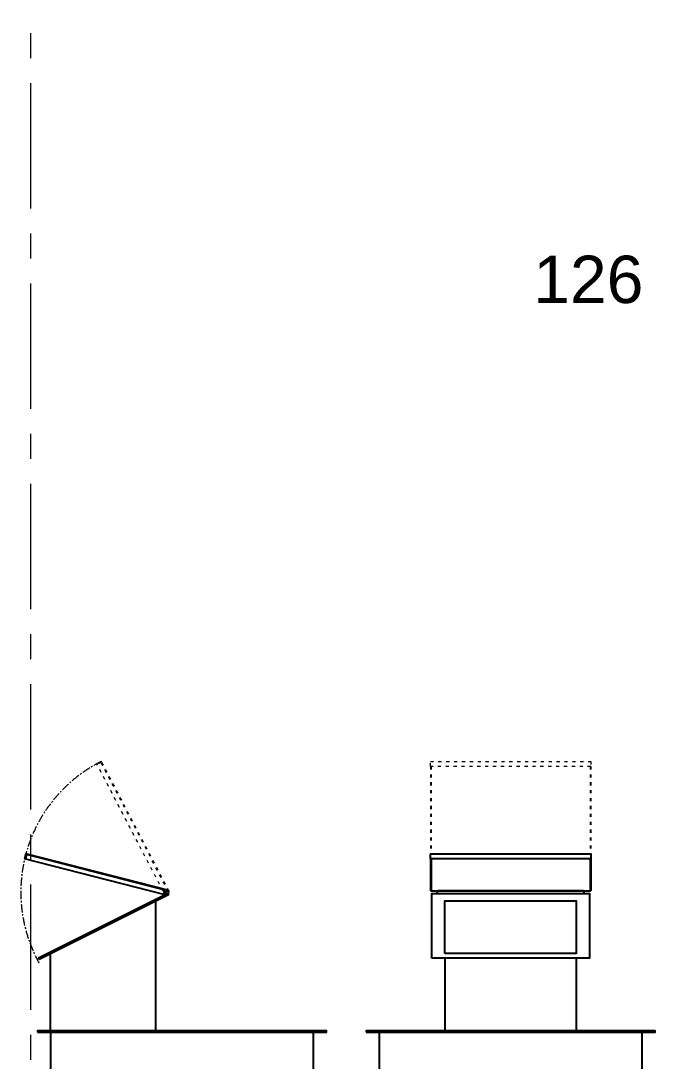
# Model space of a CAD drawing. Header units: millimetres. Extents: x 3220 to 226993, y 817 to 176024.
# Drawn here: x 76585 to 78998, y 103827 to 107784 of the extents above; entities that cross this region are included whole.
import ezdxf

# ---------------------------------------------------------------- set-up
doc = ezdxf.new("R2010")
doc.units = ezdxf.units.MM
doc.linetypes.add('ACAD_ISO03W100', pattern=[30, 12, -18])
doc.linetypes.add('AXES', pattern=[50.8, 31.75, -6.35, 6.35, -6.35])
doc.layers.add('Axe', color=1, linetype='AXES', lineweight=9)
doc.layers.add('Cache', color=3, linetype='ACAD_ISO03W100', lineweight=13)
doc.layers.add('Repère', color=76, linetype='Continuous')
doc.styles.get("Standard").update_dxf_attribs({"font": 'arial.ttf'})

# ---------------------------------------------------------------- blocks, each defined once
blk = doc.blocks.new('section 5-4')
at = {"layer": 'Axe', "ltscale": 15}
blk.add_line((6000, -8000), (6000, 29046.2), dxfattribs=at)
blk = doc.blocks.new('C23&C25 L')
at = {"color": 5}
for p, q in [((-305, 4604.5), (-305, 4483)), ((-302, 4604.5), (-302, 4483)), ((302, 4604.5), (302, 4483)), ((305, 4604.5), (305, 4483)), ((-305, 4483), (305, 4483))]:
    blk.add_line(p, q, dxfattribs=at)
blk.add_lwpolyline([(-305, 4623.9), (305, 4623.9), (305, 4604.5), (-305, 4604.5)], close=True, dxfattribs=at)
for points in [[(-300, 4227), (-300, 4473), (300, 4473), (300, 4227), (-300, 4227)], [(-250, 4244.4), (-250, 4444.4), (250, 4444.4), (250, 4244.4), (-250, 4244.4)], [(-250, 4227), (-250, 3950)], [(250, 4227), (250, 3950)], [(-475, 1455), (500, 1455), (500, 3945), (-500, 3945), (-500, 1455), (-475, 1455)]]:
    blk.add_lwpolyline(points)
blk.add_lwpolyline([(-275, 4473), (275, 4473, 0.414214), (280, 4478), (280, 4478, 0.414214), (275, 4483), (-275, 4483, 0.414214), (-280, 4478), (-280, 4478, 0.414214)], format="xyb", close=True, dxfattribs=at)
blk.add_lwpolyline([(-550, 3945), (550, 3945), (550, 3950), (-550, 3950)], close=True)
at = {"layer": 'Cache'}
for p, q in [((-305, 4955.6), (-305, 4623.9)), ((-302, 4955.6), (-302, 4623.9)), ((302, 4955.6), (302, 4623.9)), ((305, 4955.6), (305, 4623.9))]:
    blk.add_line(p, q, dxfattribs=at)
blk.add_lwpolyline([(-305, 4975), (305, 4975), (305, 4955.6), (-305, 4955.6)], close=True, dxfattribs=at)
blk = doc.blocks.new('C24 - C26 - C27 & C28 L')
at = {"color": 5}
blk.add_line((-69.1, 4468.4), (-65, 4484.9), dxfattribs=at)
blk.add_line((-500, 4250), (-100, 4450))
blk.add_line((-500, 4250), (-100, 4450))
for points in [[(-54.3, 4485.2), (-593.7, 4623.9), (-598.6, 4604.5)], [(-69.1, 4468.4), (-598.6, 4604.5)], [(-54.3, 4485.2), (-55.1, 4482.3), (-591.5, 4620.2), (-595.7, 4603.7)]]:
    blk.add_lwpolyline(points, dxfattribs=at)
for points in [[(-543.7, 4222.5), (-51.8, 4468.5), (-54, 4473), (-546, 4227)], [(-543.7, 4222.5), (-51.8, 4468.5), (-54, 4473), (-546, 4227)], [(-550, 3945), (550, 3945), (550, 3950), (-550, 3950)]]:
    blk.add_lwpolyline(points, close=True)
for points in [[(-100, 3950), (-100, 4444.4)], [(-500, 3950), (-500, 4244.4)], [(-475, 1455), (500, 1455), (500, 3945), (-500, 3945), (-500, 1455), (-475, 1455)]]:
    blk.add_lwpolyline(points)
blk.add_circle((-56.3, 4477.5), 5, dxfattribs=at)
at = {"layer": 'Axe'}
blk.add_arc((-56.3, 4477.5), 557, 116.7191, 208.7766, dxfattribs=at)
at = {"layer": 'Cache', "color": 3}
blk.add_line((-71.6, 4480.9), (-56.6, 4488.9), dxfattribs=at)
for points in [[(-49.2, 4481.2), (-306.7, 4975), (-324.4, 4965.7)], [(-71.6, 4480.9), (-324.4, 4965.7)], [(-49.2, 4481.2), (-51.9, 4479.8), (-308, 4970.9), (-323, 4963)]]:
    blk.add_lwpolyline(points, dxfattribs=at)
blk = doc.blocks.new('bloc cel cmv')
for name, p in [('C24 - C26 - C27 & C28 L', (-699.4, 500)), ('C23&C25 L', (550.6, 500))]:
    blk.add_blockref(name, p)

msp = doc.modelspace()

# ---------------------------------------------------------------- block references
for name, p in [('section 5-4', (70623, 81542.4)), ('bloc cel cmv', (77897.4, 99492.4))]:
    msp.add_blockref(name, p)

# ---------------------------------------------------------------- texts
at = {"layer": 'Repère', "insert": (78533.8, 106890.7), "char_height": 180, "attachment_point": 1}
msp.add_mtext_dynamic_manual_height_columns('126', width=7197.386, gutter_width=12.5, heights=[0], dxfattribs=at)

doc.saveas('drawing.dxf')
